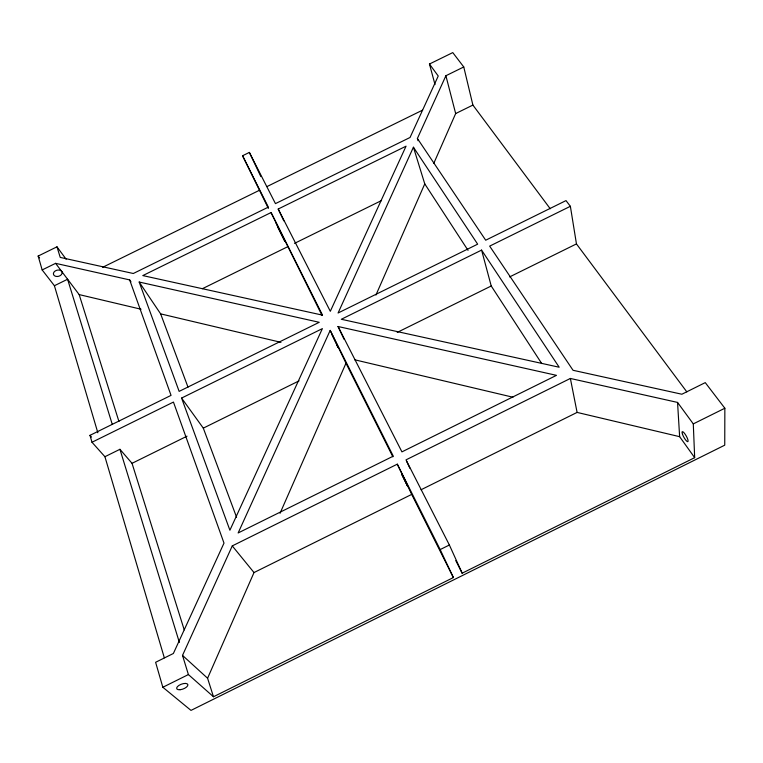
<?xml version="1.0" encoding="UTF-8"?>
<svg xmlns="http://www.w3.org/2000/svg" width="763" height="763" viewBox="0 0 763 763"><rect width="100%" height="100%" fill="white"/><g stroke="black" fill="none" stroke-linecap="round" stroke-linejoin="round"><path stroke-width="1.14" d="M435.024 84.607L429.455 64.035L452.774 52.599L463.761 66.963L445.897 75.737L417.39 138.475L485.697 240.211L566.003 200.602L570.371 206.306L489.665 246.115L573.042 370.284L681.874 394.233L705.26 382.625L724.85 408.234L724.745 445.172L190.998 710.401L162.834 687.263L155.614 662.294L173.373 653.49L223.998 543.113L173.449 402.072L91.989 442.254L89.986 435.339L171.046 395.377L129.662 279.907L55.594 263.34L42.165 269.94L38.15 256.063L56.977 246.821L66.143 259.229M213.478 696.762L207.584 678.24L254.012 572.555L411.705 494.395L397.304 464.162L232.267 545.898L182.51 655.407L188.404 674.568L213.478 696.762L453.384 577.553L440.165 549.579L397.304 464.162M280.05 513.289L345.973 363.236L330.188 330.389L238.151 532.955L393.279 456.15L330.188 330.389M375.93 295.043L424.762 183.883L413.422 147.202L338.085 313.002L477.657 244.17L413.422 147.202M433.766 163.387L455.664 113.553L445.897 75.737M462.168 573.194L694.673 457.666L693.29 423.894L677.554 402.425L570.371 378.458L406.002 459.86L449.378 545.001L462.168 573.194L455.769 560.595M421.071 489.751L577.095 412.411L679.633 436.674L694.673 457.666M162.834 687.263L188.404 674.568M440.165 549.579L449.378 545.001M693.29 423.894L724.85 408.234M181.584 398.067L322.377 328.624L229.901 530.237L181.584 398.067L203.301 428.138L236.578 517.247M481.587 250.102L341.319 319.277L559.184 367.232L481.587 250.102L491.229 285.991L541.74 363.57M91.989 442.254L104.922 456.713L119.934 449.302L132.037 463.322L184.226 629.876M132.037 463.322L187.04 436.169M203.301 428.138L299.058 380.871M397.208 332.41L491.229 285.991M509.598 276.921L576.456 243.912L570.371 206.306M268.376 208.423L242.567 155.747L249.367 152.419L275.453 203.626L410.046 137.483L438.239 76.014L429.455 64.035M42.165 269.94L54.411 285.724L67.592 279.248L112.256 424.362M102.633 267.308L259.315 190.34M266.936 186.592L422.607 110.13M455.664 113.553L472.898 105.084L463.761 66.963M271.056 212.543L142.805 275.586L322.539 315.148L271.056 212.543L322.024 315.462M278.209 209.024L406.05 146.181L330.312 311.304L278.209 209.024L283.798 220.831M202.405 288.691L287.594 246.773M294.48 243.387L381.538 200.545M139.171 282.033L319.23 322.301L179.143 391.381L139.171 282.033L160.64 313.87L188.003 387.156M338.057 326.507L556.475 375.348L401.929 451.868L338.057 326.507L344.046 339.277M61.727 271.466L79.171 294.594L141.069 309.234M160.64 313.87L280.956 342.339M354.681 359.783L512.946 397.227M182.51 655.407L207.584 678.24M89.986 435.339L91.512 437.056M232.267 545.898L254.012 572.555M38.15 256.063L39.571 257.923M55.594 263.34L61.574 271.266M472.898 105.084L550.247 208.766M576.456 243.912L686.834 391.886M129.662 279.907L130.978 281.833M424.762 183.883L468.043 250.359M242.567 155.747L268.338 207.126L133.306 273.497L60.229 257.408L56.977 246.821M277.436 226.506L284.904 241.404L276.101 223.197M336.855 345.048L337.914 347.165M345.973 363.236L392.859 456.799M401.92 474.872L407.785 486.565L401.786 473.976M411.705 494.395L453.384 577.553M331.771 334.347L337.933 347.155M249.367 152.419L260.87 176.606M406.479 460.909L409.865 468.253M79.171 294.594L118.933 421.472M119.934 449.302L179.381 642.456M417.39 138.475L418.057 140.707M54.411 285.724L97.845 432.774M104.922 456.713L164.322 657.792M570.371 378.458L577.095 412.411M677.554 402.425L679.633 436.674M61.669 271.361L61.021 270.741A4.435 3.157 -13.7 0 0 53.915 272.2A4.435 3.157 -13.7 0 0 57.158 276.502A4.435 3.157 -13.7 0 0 62.051 272.105L61.669 271.361M180.097 689.723A5.951 2.566 -20.5 0 0 187.86 684.573A5.951 2.566 -20.5 0 0 178.838 685.46A5.951 2.566 -20.5 0 0 180.097 689.723M682.523 434.376A5.703 1.345 60.7 0 0 687.778 441.682A5.703 1.345 60.7 0 0 684.955 433.947A5.703 1.345 60.7 0 0 682.523 434.376"/></g></svg>
